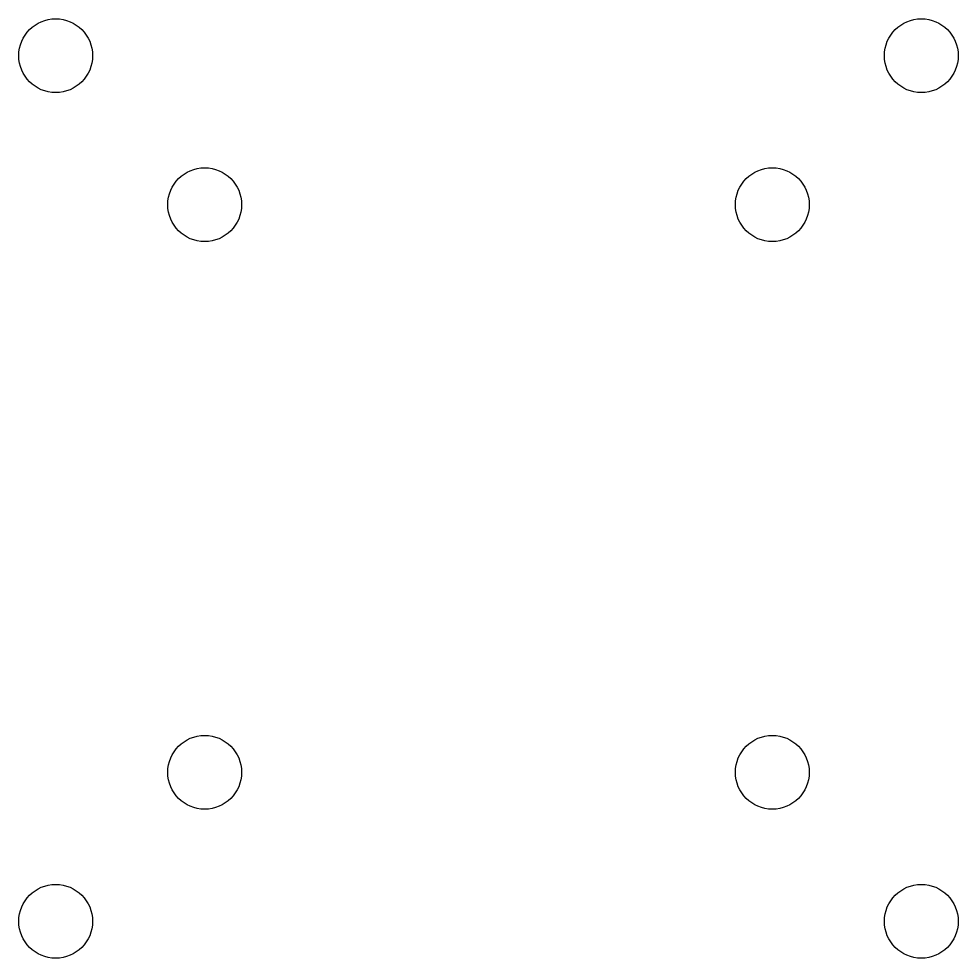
# Model space of a CAD drawing. Extents: x -16.6 to 16.6, y -16.6 to 16.6.
import ezdxf

# ---------------------------------------------------------------- set-up
doc = ezdxf.new("R2010")
doc.units = 0
doc.layers.get('0').update_dxf_attribs({"linetype": 'CONTINUOUS'})

msp = doc.modelspace()

# ---------------------------------------------------------------- linework, layer by layer
for centre in [(-15.25, 15.25), (15.25, 15.25), (-10, 10), (10, 10), (-10, -10), (10, -10), (-15.25, -15.25), (15.25, -15.25)]:
    msp.add_circle(centre, 1.3)

doc.saveas('drawing.dxf')
